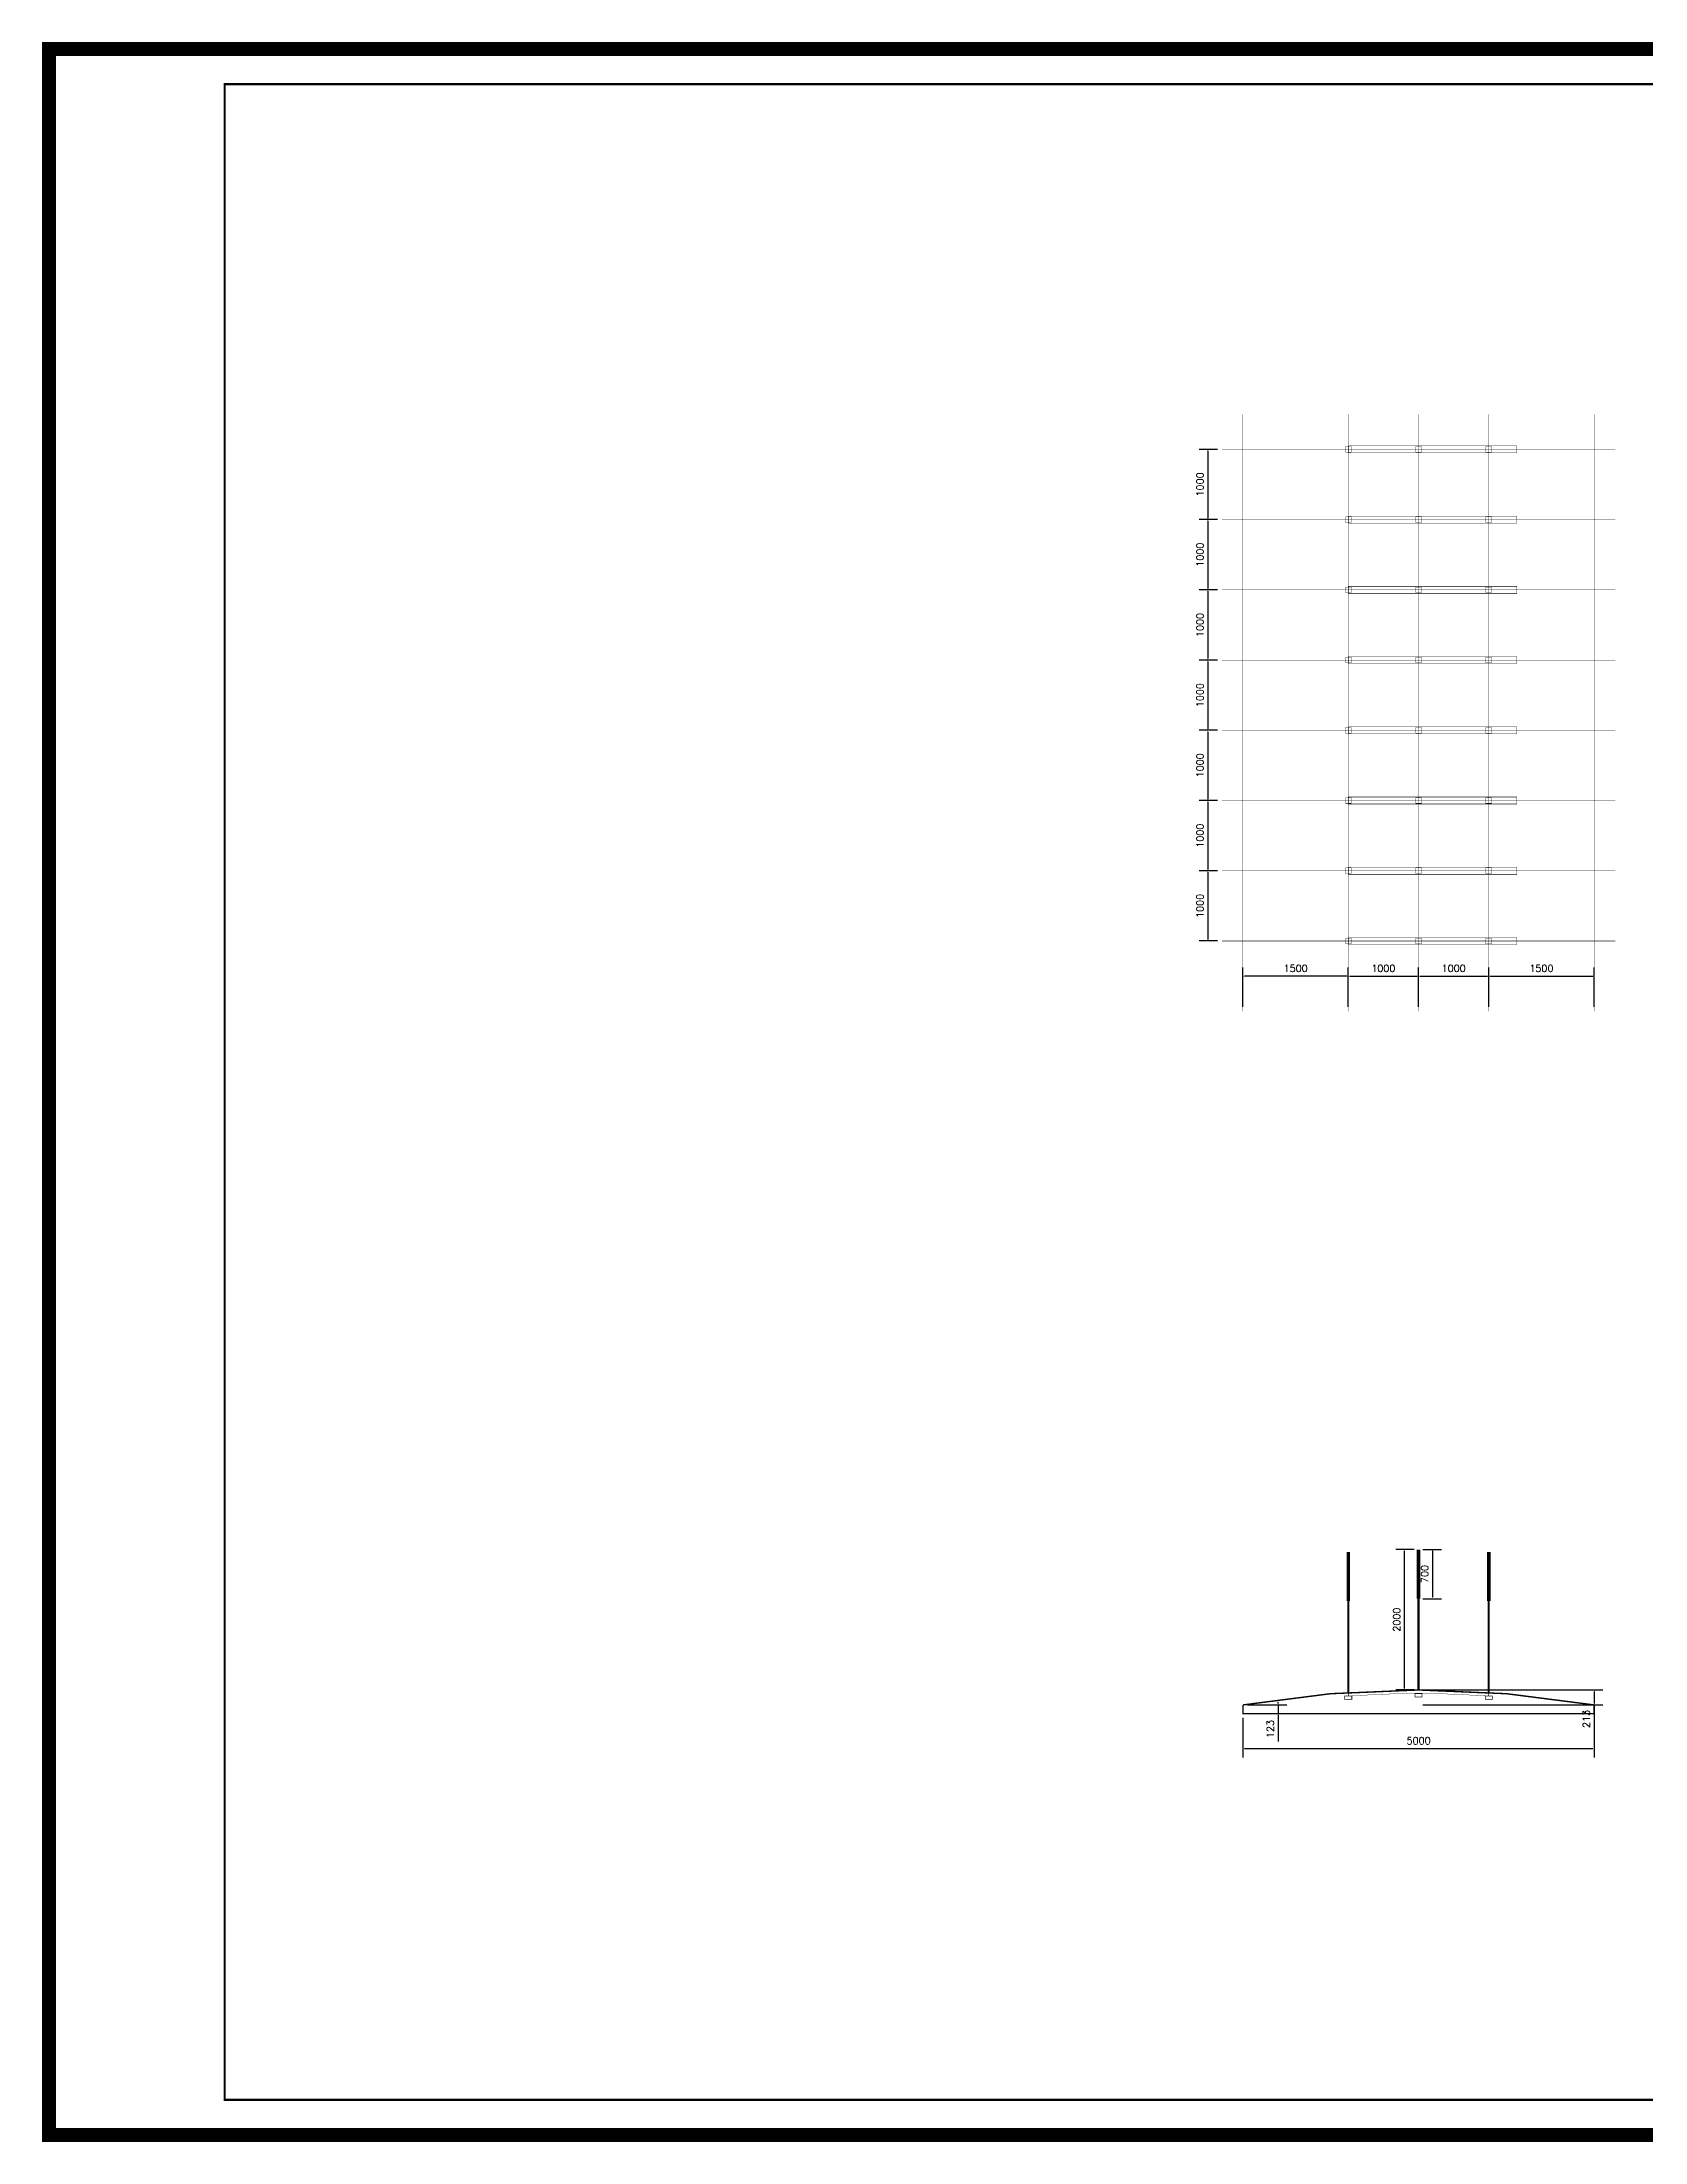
# Model space of a CAD drawing. Header units: millimetres. Extents: x -1 to 421, y -1 to 298.
# Drawn here: x -1 to 227.2, y -1 to 298 of the extents above; entities that cross this region are included whole.
import ezdxf

# ---------------------------------------------------------------- set-up
doc = ezdxf.new("R2010")
doc.units = ezdxf.units.MM
doc.styles.get("Standard").update_dxf_attribs({"font": 'txt', "bigfont": 'gbcbig.shx'})
doc.dimstyles.new('ISO-25', dxfattribs={"dimtxt": 2.5, "dimasz": 2.5, "dimexe": 1.25, "dimexo": 0.625, "dimtad": 1, "dimtxsty": 'Standard', "dimcen": 2.5, "dimadec": 0, "dimazin": 0, "dimtfac": 1, "dimtmove": 0, "dimatfit": 3, "dimfxl": 1, "dimarcsym": 0})

# ---------------------------------------------------------------- blocks, each defined once
blk = doc.blocks.new('*D1')
at = {"color": 0, "lineweight": -2, "transparency": 16777216}
for p, q in [((170.63, 61.23), (176.25, 61.23)), ((170.63, 60), (176.25, 60)), ((175, 61.43), (175, 61.63)), ((175, 61.23), (175, 60)), ((175, 59.8), (175, 56.02))]:
    blk.add_line(p, q, dxfattribs=at)
at = {"color": 0, "transparency": 16777216}
for points in [[(174.97, 61.43), (175.03, 61.43), (175, 61.23)], [(174.97, 59.8), (175.03, 59.8), (175, 60)]]:
    blk.add_solid(points, dxfattribs=at)
at = {"layer": 'Defpoints', "color": 0, "transparency": 16777216}
for p in [(170, 61.23), (170, 60), (175, 60)]:
    blk.add_point(p, dxfattribs=at)
at = {"color": 0, "transparency": 16777216, "insert": (173.88, 57.81), "char_height": 1, "attachment_point": 5, "rotation": 90}
blk.add_mtext('123', dxfattribs=at)
blk = doc.blocks.new('*D2')
at = {"color": 0, "lineweight": -2, "transparency": 16777216}
for p, q in [((170, 59.38), (170, 53.75)), ((220, 59.38), (220, 53.75)), ((219.8, 55), (170.2, 55))]:
    blk.add_line(p, q, dxfattribs=at)
at = {"color": 0, "transparency": 16777216}
for points in [[(170.2, 55.03), (170.2, 54.97), (170, 55)], [(219.8, 55.03), (219.8, 54.97), (220, 55)]]:
    blk.add_solid(points, dxfattribs=at)
at = {"layer": 'Defpoints', "color": 0, "transparency": 16777216}
for p in [(170, 60), (220, 60), (170, 55)]:
    blk.add_point(p, dxfattribs=at)
at = {"color": 0, "transparency": 16777216, "insert": (195, 56.12), "char_height": 1, "attachment_point": 5}
blk.add_mtext('5000', dxfattribs=at)
blk = doc.blocks.new('*D3')
at = {"color": 0, "lineweight": -2, "transparency": 16777216}
for p, q in [((195.63, 63.36), (221.25, 63.36)), ((220, 63.16), (220, 61.43)), ((195.63, 61.23), (221.25, 61.23)), ((220, 61.23), (220, 57.45))]:
    blk.add_line(p, q, dxfattribs=at)
at = {"color": 0, "transparency": 16777216}
for points in [[(219.97, 63.16), (220.03, 63.16), (220, 63.36)], [(219.97, 61.43), (220.03, 61.43), (220, 61.23)]]:
    blk.add_solid(points, dxfattribs=at)
at = {"layer": 'Defpoints', "color": 0, "transparency": 16777216}
for p in [(195, 63.36), (195, 61.23), (220, 61.23)]:
    blk.add_point(p, dxfattribs=at)
at = {"color": 0, "transparency": 16777216, "insert": (218.88, 59.24), "char_height": 1, "attachment_point": 5, "rotation": 90}
blk.add_mtext('213', dxfattribs=at)
blk = doc.blocks.new('*D4')
at = {"color": 0, "lineweight": -2, "transparency": 16777216}
for p, q in [((194.38, 83.36), (191.75, 83.36)), ((193, 63.56), (193, 83.16)), ((194.38, 63.36), (191.75, 63.36))]:
    blk.add_line(p, q, dxfattribs=at)
at = {"color": 0, "transparency": 16777216}
for points in [[(192.97, 83.16), (193.03, 83.16), (193, 83.36)], [(192.97, 63.56), (193.03, 63.56), (193, 63.36)]]:
    blk.add_solid(points, dxfattribs=at)
at = {"layer": 'Defpoints', "color": 0, "transparency": 16777216}
for p in [(193, 83.36), (195, 83.36), (195, 63.36)]:
    blk.add_point(p, dxfattribs=at)
at = {"color": 0, "transparency": 16777216, "insert": (191.88, 73.36), "char_height": 1, "attachment_point": 5, "rotation": 90}
blk.add_mtext('2000', dxfattribs=at)
blk = doc.blocks.new('*D5')
at = {"color": 0, "lineweight": -2, "transparency": 16777216}
for p, q in [((195.63, 83.36), (198.25, 83.36)), ((197, 83.16), (197, 76.56)), ((195.63, 76.36), (198.25, 76.36))]:
    blk.add_line(p, q, dxfattribs=at)
at = {"color": 0, "transparency": 16777216}
for points in [[(196.97, 83.16), (197.03, 83.16), (197, 83.36)], [(196.97, 76.56), (197.03, 76.56), (197, 76.36)]]:
    blk.add_solid(points, dxfattribs=at)
at = {"layer": 'Defpoints', "color": 0, "transparency": 16777216}
for p in [(195, 83.36), (195, 76.36), (197, 76.36)]:
    blk.add_point(p, dxfattribs=at)
at = {"color": 0, "transparency": 16777216, "insert": (195.88, 79.86), "char_height": 1, "attachment_point": 5, "rotation": 90}
blk.add_mtext('700', dxfattribs=at)
blk = doc.blocks.new('*D6')
at = {"color": 0, "lineweight": -2, "transparency": 16777216}
for p, q in [((166.38, 180), (163.75, 180)), ((165, 179.8), (165, 170.2)), ((166.38, 170), (163.75, 170))]:
    blk.add_line(p, q, dxfattribs=at)
at = {"color": 0, "transparency": 16777216}
for points in [[(164.97, 179.8), (165.03, 179.8), (165, 180)], [(164.97, 170.2), (165.03, 170.2), (165, 170)]]:
    blk.add_solid(points, dxfattribs=at)
at = {"layer": 'Defpoints', "color": 0, "transparency": 16777216}
for p in [(167, 180), (165, 170), (167, 170)]:
    blk.add_point(p, dxfattribs=at)
at = {"color": 0, "transparency": 16777216, "insert": (163.88, 175), "char_height": 1, "attachment_point": 5, "rotation": 90}
blk.add_mtext('1000', dxfattribs=at)
blk = doc.blocks.new('*D7')
at = {"color": 0, "lineweight": -2, "transparency": 16777216}
for p, q in [((166.38, 190), (163.75, 190)), ((165, 189.8), (165, 180.2)), ((166.38, 180), (163.75, 180))]:
    blk.add_line(p, q, dxfattribs=at)
at = {"color": 0, "transparency": 16777216}
for points in [[(164.97, 189.8), (165.03, 189.8), (165, 190)], [(164.97, 180.2), (165.03, 180.2), (165, 180)]]:
    blk.add_solid(points, dxfattribs=at)
at = {"layer": 'Defpoints', "color": 0, "transparency": 16777216}
for p in [(167, 190), (165, 180), (167, 180)]:
    blk.add_point(p, dxfattribs=at)
at = {"color": 0, "transparency": 16777216, "insert": (163.88, 185), "char_height": 1, "attachment_point": 5, "rotation": 90}
blk.add_mtext('1000', dxfattribs=at)
blk = doc.blocks.new('*D8')
at = {"color": 0, "lineweight": -2, "transparency": 16777216}
for p, q in [((166.38, 200), (163.75, 200)), ((165, 199.8), (165, 190.2)), ((166.38, 190), (163.75, 190))]:
    blk.add_line(p, q, dxfattribs=at)
at = {"color": 0, "transparency": 16777216}
for points in [[(164.97, 199.8), (165.03, 199.8), (165, 200)], [(164.97, 190.2), (165.03, 190.2), (165, 190)]]:
    blk.add_solid(points, dxfattribs=at)
at = {"layer": 'Defpoints', "color": 0, "transparency": 16777216}
for p in [(167, 200), (165, 190), (167, 190)]:
    blk.add_point(p, dxfattribs=at)
at = {"color": 0, "transparency": 16777216, "insert": (163.88, 195), "char_height": 1, "attachment_point": 5, "rotation": 90}
blk.add_mtext('1000', dxfattribs=at)
blk = doc.blocks.new('*D9')
at = {"color": 0, "lineweight": -2, "transparency": 16777216}
for p, q in [((166.38, 210), (163.75, 210)), ((165, 209.8), (165, 200.2)), ((166.38, 200), (163.75, 200))]:
    blk.add_line(p, q, dxfattribs=at)
at = {"color": 0, "transparency": 16777216}
for points in [[(164.97, 209.8), (165.03, 209.8), (165, 210)], [(164.97, 200.2), (165.03, 200.2), (165, 200)]]:
    blk.add_solid(points, dxfattribs=at)
at = {"layer": 'Defpoints', "color": 0, "transparency": 16777216}
for p in [(167, 210), (165, 200), (167, 200)]:
    blk.add_point(p, dxfattribs=at)
at = {"color": 0, "transparency": 16777216, "insert": (163.88, 205), "char_height": 1, "attachment_point": 5, "rotation": 90}
blk.add_mtext('1000', dxfattribs=at)
blk = doc.blocks.new('*D10')
at = {"color": 0, "lineweight": -2, "transparency": 16777216}
for p, q in [((166.38, 220), (163.75, 220)), ((165, 219.8), (165, 210.2)), ((166.38, 210), (163.75, 210))]:
    blk.add_line(p, q, dxfattribs=at)
at = {"color": 0, "transparency": 16777216}
for points in [[(164.97, 219.8), (165.03, 219.8), (165, 220)], [(164.97, 210.2), (165.03, 210.2), (165, 210)]]:
    blk.add_solid(points, dxfattribs=at)
at = {"layer": 'Defpoints', "color": 0, "transparency": 16777216}
for p in [(167, 220), (165, 210), (167, 210)]:
    blk.add_point(p, dxfattribs=at)
at = {"color": 0, "transparency": 16777216, "insert": (163.88, 215), "char_height": 1, "attachment_point": 5, "rotation": 90}
blk.add_mtext('1000', dxfattribs=at)
blk = doc.blocks.new('*D11')
at = {"color": 0, "lineweight": -2, "transparency": 16777216}
for p, q in [((166.38, 230), (163.75, 230)), ((165, 229.8), (165, 220.2)), ((166.38, 220), (163.75, 220))]:
    blk.add_line(p, q, dxfattribs=at)
at = {"color": 0, "transparency": 16777216}
for points in [[(164.97, 229.8), (165.03, 229.8), (165, 230)], [(164.97, 220.2), (165.03, 220.2), (165, 220)]]:
    blk.add_solid(points, dxfattribs=at)
at = {"layer": 'Defpoints', "color": 0, "transparency": 16777216}
for p in [(167, 230), (165, 220), (167, 220)]:
    blk.add_point(p, dxfattribs=at)
at = {"color": 0, "transparency": 16777216, "insert": (163.88, 225), "char_height": 1, "attachment_point": 5, "rotation": 90}
blk.add_mtext('1000', dxfattribs=at)
blk = doc.blocks.new('*D12')
at = {"color": 0, "lineweight": -2, "transparency": 16777216}
for p, q in [((166.38, 240), (163.75, 240)), ((165, 239.8), (165, 230.2)), ((166.38, 230), (163.75, 230))]:
    blk.add_line(p, q, dxfattribs=at)
at = {"color": 0, "transparency": 16777216}
for points in [[(164.97, 239.8), (165.03, 239.8), (165, 240)], [(164.97, 230.2), (165.03, 230.2), (165, 230)]]:
    blk.add_solid(points, dxfattribs=at)
at = {"layer": 'Defpoints', "color": 0, "transparency": 16777216}
for p in [(167, 240), (165, 230), (167, 230)]:
    blk.add_point(p, dxfattribs=at)
at = {"color": 0, "transparency": 16777216, "insert": (163.88, 235), "char_height": 1, "attachment_point": 5, "rotation": 90}
blk.add_mtext('1000', dxfattribs=at)
blk = doc.blocks.new('*D13')
at = {"color": 0, "lineweight": -2, "transparency": 16777216}
for p, q in [((195, 160.62), (195, 166.25)), ((195.2, 165), (204.8, 165)), ((205, 160.62), (205, 166.25))]:
    blk.add_line(p, q, dxfattribs=at)
at = {"color": 0, "transparency": 16777216}
for points in [[(195.2, 165.03), (195.2, 164.97), (195, 165)], [(204.8, 165.03), (204.8, 164.97), (205, 165)]]:
    blk.add_solid(points, dxfattribs=at)
at = {"layer": 'Defpoints', "color": 0, "transparency": 16777216}
for p in [(205, 165), (195, 160), (205, 160)]:
    blk.add_point(p, dxfattribs=at)
at = {"color": 0, "transparency": 16777216, "insert": (200, 166.12), "char_height": 1, "attachment_point": 5}
blk.add_mtext('1000', dxfattribs=at)
blk = doc.blocks.new('*D14')
at = {"color": 0, "lineweight": -2, "transparency": 16777216}
for p, q in [((185, 160.62), (185, 166.25)), ((185.2, 165), (194.8, 165)), ((195, 160.62), (195, 166.25))]:
    blk.add_line(p, q, dxfattribs=at)
at = {"color": 0, "transparency": 16777216}
for points in [[(185.2, 165.03), (185.2, 164.97), (185, 165)], [(194.8, 165.03), (194.8, 164.97), (195, 165)]]:
    blk.add_solid(points, dxfattribs=at)
at = {"layer": 'Defpoints', "color": 0, "transparency": 16777216}
for p in [(195, 165), (185, 160), (195, 160)]:
    blk.add_point(p, dxfattribs=at)
at = {"color": 0, "transparency": 16777216, "insert": (190, 166.12), "char_height": 1, "attachment_point": 5}
blk.add_mtext('1000', dxfattribs=at)
blk = doc.blocks.new('*D15')
at = {"color": 0, "lineweight": -2, "transparency": 16777216}
for p, q in [((170, 160.62), (170, 166.25)), ((184.8, 165), (170.2, 165)), ((185, 160.62), (185, 166.25))]:
    blk.add_line(p, q, dxfattribs=at)
at = {"color": 0, "transparency": 16777216}
for points in [[(170.2, 165.03), (170.2, 164.97), (170, 165)], [(184.8, 165.03), (184.8, 164.97), (185, 165)]]:
    blk.add_solid(points, dxfattribs=at)
at = {"layer": 'Defpoints', "color": 0, "transparency": 16777216}
for p in [(170, 165), (170, 160), (185, 160)]:
    blk.add_point(p, dxfattribs=at)
at = {"color": 0, "transparency": 16777216, "insert": (177.5, 166.12), "char_height": 1, "attachment_point": 5}
blk.add_mtext('1500', dxfattribs=at)
blk = doc.blocks.new('*D16')
at = {"color": 0, "lineweight": -2, "transparency": 16777216}
for p, q in [((205, 160.62), (205, 166.25)), ((205.2, 165), (219.8, 165)), ((220, 160.62), (220, 166.25))]:
    blk.add_line(p, q, dxfattribs=at)
at = {"color": 0, "transparency": 16777216}
for points in [[(205.2, 165.03), (205.2, 164.97), (205, 165)], [(219.8, 165.03), (219.8, 164.97), (220, 165)]]:
    blk.add_solid(points, dxfattribs=at)
at = {"layer": 'Defpoints', "color": 0, "transparency": 16777216}
for p in [(220, 165), (205, 160), (220, 160)]:
    blk.add_point(p, dxfattribs=at)
at = {"color": 0, "transparency": 16777216, "insert": (212.5, 166.12), "char_height": 1, "attachment_point": 5}
blk.add_mtext('1500', dxfattribs=at)

msp = doc.modelspace()

# ---------------------------------------------------------------- linework, layer by layer
for points in [[(0, 0, 2, 2, 0), (420, 0, 2, 2, 0), (420, 297, 2, 2, 0), (0, 297, 2, 2, 0)], [(25, 5, 0.3, 0.3, 0), (415, 5, 0.3, 0.3, 0), (415, 292, 0.3, 0.3, 0), (25, 292, 0.3, 0.3, 0)], [(184.6, 239.6, 0.05, 0.05, 0), (185.4, 239.6, 0.05, 0.05, 0), (185.4, 240.4, 0.05, 0.05, 0), (184.6, 240.4, 0.05, 0.05, 0)], [(185, 239.5, 0.07, 0.07, 0), (209, 239.5, 0.07, 0.07, 0), (209, 240.5, 0.07, 0.07, 0), (185, 240.5, 0.07, 0.07, 0)], [(194.6, 239.6, 0.05, 0.05, 0), (195.4, 239.6, 0.05, 0.05, 0), (195.4, 240.4, 0.05, 0.05, 0), (194.6, 240.4, 0.05, 0.05, 0)], [(204.6, 239.6, 0.05, 0.05, 0), (205.4, 239.6, 0.05, 0.05, 0), (205.4, 240.4, 0.05, 0.05, 0), (204.6, 240.4, 0.05, 0.05, 0)], [(184.6, 229.6, 0.05, 0.05, 0), (185.4, 229.6, 0.05, 0.05, 0), (185.4, 230.4, 0.05, 0.05, 0), (184.6, 230.4, 0.05, 0.05, 0)], [(185, 229.5, 0.07, 0.07, 0), (209, 229.5, 0.07, 0.07, 0), (209, 230.5, 0.07, 0.07, 0), (185, 230.5, 0.07, 0.07, 0)], [(194.6, 229.6, 0.05, 0.05, 0), (195.4, 229.6, 0.05, 0.05, 0), (195.4, 230.4, 0.05, 0.05, 0), (194.6, 230.4, 0.05, 0.05, 0)], [(204.6, 229.6, 0.05, 0.05, 0), (205.4, 229.6, 0.05, 0.05, 0), (205.4, 230.4, 0.05, 0.05, 0), (204.6, 230.4, 0.05, 0.05, 0)], [(184.6, 219.6, 0.05, 0.05, 0), (185.4, 219.6, 0.05, 0.05, 0), (185.4, 220.4, 0.05, 0.05, 0), (184.6, 220.4, 0.05, 0.05, 0)], [(185, 219.5, 0.07, 0.07, 0), (209, 219.5, 0.07, 0.07, 0), (209, 220.5, 0.07, 0.07, 0), (185, 220.5, 0.07, 0.07, 0)], [(194.6, 219.6, 0.05, 0.05, 0), (195.4, 219.6, 0.05, 0.05, 0), (195.4, 220.4, 0.05, 0.05, 0), (194.6, 220.4, 0.05, 0.05, 0)], [(204.6, 219.6, 0.05, 0.05, 0), (205.4, 219.6, 0.05, 0.05, 0), (205.4, 220.4, 0.05, 0.05, 0), (204.6, 220.4, 0.05, 0.05, 0)], [(184.6, 209.6, 0.05, 0.05, 0), (185.4, 209.6, 0.05, 0.05, 0), (185.4, 210.4, 0.05, 0.05, 0), (184.6, 210.4, 0.05, 0.05, 0)], [(185, 209.5, 0.07, 0.07, 0), (209, 209.5, 0.07, 0.07, 0), (209, 210.5, 0.07, 0.07, 0), (185, 210.5, 0.07, 0.07, 0)], [(194.6, 209.6, 0.05, 0.05, 0), (195.4, 209.6, 0.05, 0.05, 0), (195.4, 210.4, 0.05, 0.05, 0), (194.6, 210.4, 0.05, 0.05, 0)], [(204.6, 209.6, 0.05, 0.05, 0), (205.4, 209.6, 0.05, 0.05, 0), (205.4, 210.4, 0.05, 0.05, 0), (204.6, 210.4, 0.05, 0.05, 0)], [(184.6, 199.6, 0.05, 0.05, 0), (185.4, 199.6, 0.05, 0.05, 0), (185.4, 200.4, 0.05, 0.05, 0), (184.6, 200.4, 0.05, 0.05, 0)], [(185, 199.5, 0.07, 0.07, 0), (209, 199.5, 0.07, 0.07, 0), (209, 200.5, 0.07, 0.07, 0), (185, 200.5, 0.07, 0.07, 0)], [(194.6, 199.6, 0.05, 0.05, 0), (195.4, 199.6, 0.05, 0.05, 0), (195.4, 200.4, 0.05, 0.05, 0), (194.6, 200.4, 0.05, 0.05, 0)], [(204.6, 199.6, 0.05, 0.05, 0), (205.4, 199.6, 0.05, 0.05, 0), (205.4, 200.4, 0.05, 0.05, 0), (204.6, 200.4, 0.05, 0.05, 0)], [(184.6, 189.6, 0.05, 0.05, 0), (185.4, 189.6, 0.05, 0.05, 0), (185.4, 190.4, 0.05, 0.05, 0), (184.6, 190.4, 0.05, 0.05, 0)], [(185, 189.5, 0.07, 0.07, 0), (209, 189.5, 0.07, 0.07, 0), (209, 190.5, 0.07, 0.07, 0), (185, 190.5, 0.07, 0.07, 0)], [(194.6, 189.6, 0.05, 0.05, 0), (195.4, 189.6, 0.05, 0.05, 0), (195.4, 190.4, 0.05, 0.05, 0), (194.6, 190.4, 0.05, 0.05, 0)], [(204.6, 189.6, 0.05, 0.05, 0), (205.4, 189.6, 0.05, 0.05, 0), (205.4, 190.4, 0.05, 0.05, 0), (204.6, 190.4, 0.05, 0.05, 0)], [(184.6, 179.6, 0.05, 0.05, 0), (185.4, 179.6, 0.05, 0.05, 0), (185.4, 180.4, 0.05, 0.05, 0), (184.6, 180.4, 0.05, 0.05, 0)], [(185, 179.5, 0.07, 0.07, 0), (209, 179.5, 0.07, 0.07, 0), (209, 180.5, 0.07, 0.07, 0), (185, 180.5, 0.07, 0.07, 0)], [(194.6, 179.6, 0.05, 0.05, 0), (195.4, 179.6, 0.05, 0.05, 0), (195.4, 180.4, 0.05, 0.05, 0), (194.6, 180.4, 0.05, 0.05, 0)], [(204.6, 179.6, 0.05, 0.05, 0), (205.4, 179.6, 0.05, 0.05, 0), (205.4, 180.4, 0.05, 0.05, 0), (204.6, 180.4, 0.05, 0.05, 0)], [(185, 169.5, 0.07, 0.07, 0), (209, 169.5, 0.07, 0.07, 0), (209, 170.5, 0.07, 0.07, 0), (185, 170.5, 0.07, 0.07, 0)], [(184.6, 169.6, 0.05, 0.05, 0), (185.4, 169.6, 0.05, 0.05, 0), (185.4, 170.4, 0.05, 0.05, 0), (184.6, 170.4, 0.05, 0.05, 0)], [(194.6, 169.6, 0.05, 0.05, 0), (195.4, 169.6, 0.05, 0.05, 0), (195.4, 170.4, 0.05, 0.05, 0), (194.6, 170.4, 0.05, 0.05, 0)], [(204.6, 169.6, 0.05, 0.05, 0), (205.4, 169.6, 0.05, 0.05, 0), (205.4, 170.4, 0.05, 0.05, 0), (204.6, 170.4, 0.05, 0.05, 0)], [(194.5, 62.36, 0.1, 0.1, 0), (195.5, 62.36, 0.1, 0.1, 0), (195.5, 62.86, 0.1, 0.1, 0), (194.5, 62.86, 0.1, 0.1, 0)], [(184.5, 62.021, 0.1, 0.1, 0), (185.5, 62.021, 0.1, 0.1, 0), (185.5, 62.521, 0.1, 0.1, 0), (184.5, 62.521, 0.1, 0.1, 0)], [(204.5, 62.021, 0.1, 0.1, 0), (205.5, 62.021, 0.1, 0.1, 0), (205.5, 62.521, 0.1, 0.1, 0), (204.5, 62.521, 0.1, 0.1, 0)]]:
    msp.add_lwpolyline(points, format="xyseb", close=True)
for points in [[(170, 160, 0.05, 0.05, 0), (170, 245, 0.05, 0.05, 0)], [(185, 160, 0.05, 0.05, 0), (185, 245, 0.05, 0.05, 0)], [(195, 160, 0.05, 0.05, 0), (195, 245, 0.05, 0.05, 0)], [(205, 160, 0.05, 0.05, 0), (205, 245, 0.05, 0.05, 0)], [(220, 160, 0.05, 0.05, 0), (220, 245, 0.05, 0.05, 0)], [(167, 240, 0.05, 0.05, 0), (223, 240, 0.05, 0.05, 0)], [(167, 230, 0.05, 0.05, 0), (223, 230, 0.05, 0.05, 0)], [(167, 220, 0.05, 0.05, 0), (223, 220, 0.05, 0.05, 0)], [(167, 210, 0.05, 0.05, 0), (223, 210, 0.05, 0.05, 0)], [(167, 200, 0.05, 0.05, 0), (223, 200, 0.05, 0.05, 0)], [(167, 190, 0.05, 0.05, 0), (223, 190, 0.05, 0.05, 0)], [(167, 180, 0.05, 0.05, 0), (223, 180, 0.05, 0.05, 0)], [(167, 170, 0.05, 0.05, 0), (223, 170, 0.05, 0.05, 0)], [(185, 83.021, 0.5, 0.5, 0), (185, 76.021, 0.5, 0.5, 0)], [(185, 63.021, 0.3, 0.3, 0), (185, 83.021, 0.3, 0.3, 0)], [(195, 83.36, 0.5, 0.5, 0), (195, 76.36, 0.5, 0.5, 0)], [(195, 63.36, 0.3, 0.3, 0), (195, 83.36, 0.3, 0.3, 0)], [(205, 83.021, 0.5, 0.5, 0), (205, 76.021, 0.5, 0.5, 0)], [(205, 63.021, 0.3, 0.3, 0), (205, 83.021, 0.3, 0.3, 0)], [(220, 61.23, 0.2, 0.2, 0.0852), (170, 61.23, 0.2, 0.2, 0)], [(185, 62.521, 0.1, 0.1, 0), (185, 63.021, 0.1, 0.1, 0)], [(205, 62.521, 0.05, 0.05, 0.0338732), (185, 62.521, 0.05, 0.05, 0)], [(205, 62.521, 0.1, 0.1, 0), (205, 63.021, 0.1, 0.1, 0)], [(170, 61.23, 0.2, 0.2, 0), (170, 60, 0.2, 0.2, 0), (220, 60, 0.2, 0.2, 0), (220, 61.23, 0.2, 0.2, 0)]]:
    msp.add_lwpolyline(points, format="xyseb")

# ---------------------------------------------------------------- dimensions: what is measured, and where the dimension line sits
for p1, p2, distance, text, picture, middle in [((167, 240), (167, 230), -2, '1000', '*D12', (163.875, 235)), ((167, 230), (167, 220), -2, '1000', '*D11', (163.875, 225)), ((167, 220), (167, 210), -2, '1000', '*D10', (163.875, 215)), ((167, 210), (167, 200), -2, '1000', '*D9', (163.875, 205)), ((167, 200), (167, 190), -2, '1000', '*D8', (163.875, 195)), ((167, 190), (167, 180), -2, '1000', '*D7', (163.875, 185)), ((167, 180), (167, 170), -2, '1000', '*D6', (163.875, 175)), ((185, 160), (170, 160), -5, '1500', '*D15', (177.5, 166.125)), ((185, 160), (195, 160), 5, '1000', '*D14', (190, 166.125)), ((195, 160), (205, 160), 5, '1000', '*D13', (200, 166.125)), ((205, 160), (220, 160), 5, '1500', '*D16', (212.5, 166.125)), ((195, 63.36), (195, 83.36), 2, '2000', '*D4', (191.875, 73.36)), ((195, 83.36), (195, 76.36), 2, '700', '*D5', (195.875, 79.86)), ((195, 63.36), (195, 61.23), 25, '213', '*D3', (218.875, 59.238)), ((170, 61.23), (170, 60), 5, '123', '*D1', (173.875, 57.808)), ((220, 60), (170, 60), 5, '5000', '*D2', (195, 56.125))]:
    dim = msp.add_aligned_dim(p1=p1, p2=p2, distance=distance, text=text, dimstyle='ISO-25', override={"dimtxt": 1, "dimasz": 0.2})
    dim.commit()
    dim.dimension.update_dxf_attribs({"geometry": picture, "text_midpoint": middle})

doc.saveas('drawing.dxf')
